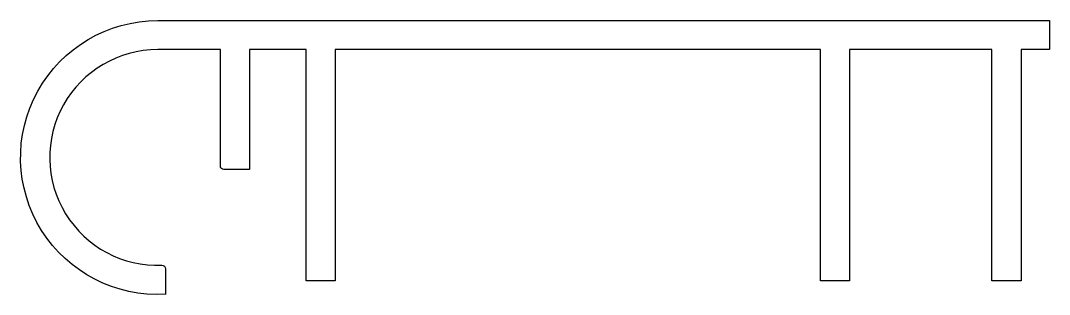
# Model space of a CAD drawing. Extents: x 924.9 to 984.9, y -6.1 to 9.9.
import ezdxf

# ---------------------------------------------------------------- set-up
doc = ezdxf.new("R2010")
doc.units = 0
doc.header["$LTSCALE"] = 15
doc.layers.get('0').update_dxf_attribs({"linetype": 'CONTINUOUS'})

msp = doc.modelspace()

# ---------------------------------------------------------------- linework, layer by layer
at = {"ltscale": 0.05}
msp.add_lwpolyline([(933.367, -6.1, -1.028543), (932.917, 9.887), (984.917, 9.887), (984.917, 8.187), (983.267, 8.187), (983.267, -5.313), (981.567, -5.313), (981.567, 8.187), (973.267, 8.187), (973.267, -5.313), (971.567, -5.313), (971.567, 8.187), (943.267, 8.187), (943.267, -5.313), (941.567, -5.313), (941.567, 8.187), (938.267, 8.187), (938.267, 1.187), (936.767, 1.187, -0.414214), (936.567, 1.387), (936.567, 8.187), (932.917, 8.187, 1.019423), (933.159, -4.408, -0.425527), (933.367, -4.608), (933.367, -6.113)], format="xyb", dxfattribs=at)

doc.saveas('drawing.dxf')
